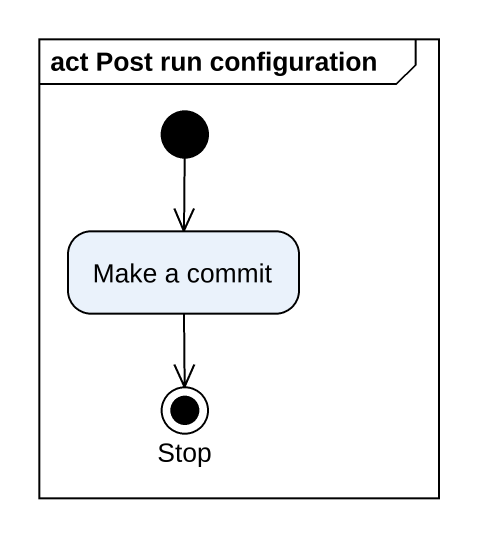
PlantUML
@startuml
mainframe act Post run configuration
hide empty description
state "Make a commit" as Make_a_commit
state "Stop" as Stop_ <<end>>
[*] --> Make_a_commit
Make_a_commit --> Stop_
@enduml
